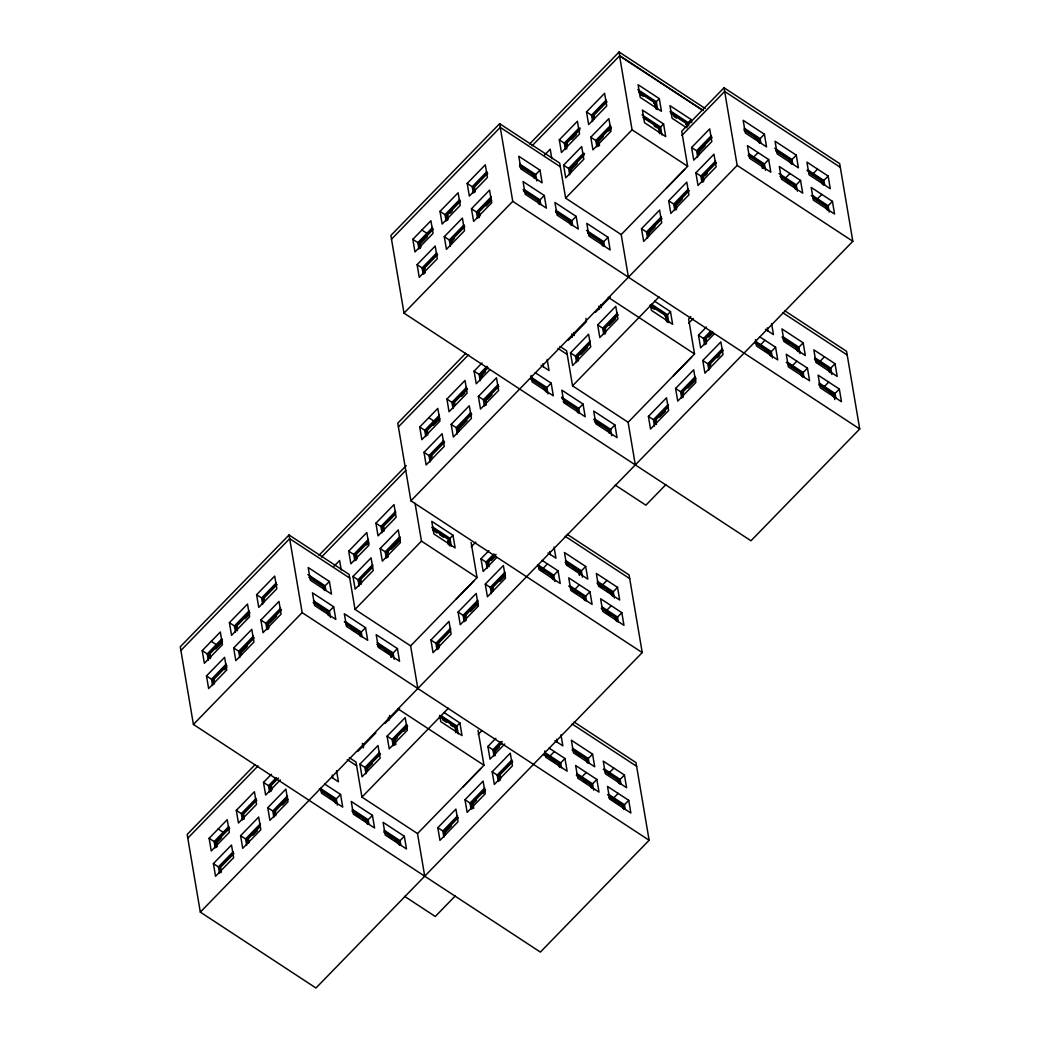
<?xml version="1.0" encoding="UTF-8"?>
<svg xmlns="http://www.w3.org/2000/svg" width="1040" height="1040" viewBox="0 0 1040 1040"><rect width="100%" height="100%" fill="white"/><g stroke="black" fill="none" stroke-linecap="round" stroke-linejoin="round"><path stroke-width="1.5" d="M628.42 277.225L621.205 234.585L565.63 198.133L559.702 163.098L499.629 123.682L390.871 235.482L404.014 313.144L750.971 540.787L859.729 428.987L846.586 351.325L784.732 310.739M391.495 239.187L500.253 127.374L560.326 166.79M412.815 239.33L430.911 220.727L433.056 233.376L414.96 251.979L412.815 239.33L419.081 243.438M440.011 211.38L458.107 192.777L460.239 205.426L442.143 224.029L440.011 211.38L445.016 214.669L446.095 221M467.194 183.43L485.29 164.814L487.435 177.476L469.339 196.079L467.194 183.43L472.212 186.719L473.278 193.037M432.536 227.5L417.833 242.619L418.899 248.95M445.016 214.669L459.719 199.55M472.212 186.719L486.915 171.6M420.316 248.365L419.302 242.411L432.614 228.722M447.499 220.415L446.498 214.461L459.81 200.772M486.993 172.822L473.681 186.511L474.695 192.465M433.368 229.216L420.056 242.905L420.81 247.377M460.551 201.266L447.239 214.955L448.006 219.427M487.747 173.316L474.435 187.005L475.189 191.477M427.466 236.548L420.81 243.399L419.302 242.411M450.216 213.161L452.439 210.886M529.594 144.001L619.099 52L705.159 108.472M532.09 145.782L619.723 55.692L619.099 52M417.105 264.641L435.201 246.038L437.333 258.687L419.237 277.29L417.105 264.641L423.371 268.749M444.288 236.691L462.384 218.088L464.529 230.737L446.433 249.34L444.288 236.691L449.306 239.98L450.372 246.311M471.471 208.741L489.567 190.125L491.712 202.787L473.616 221.39L471.471 208.741L477.75 212.849M436.813 252.811L422.11 267.93L423.189 274.261M449.306 239.98L464.009 224.861M491.192 196.911L476.489 212.03L477.555 218.348M424.593 273.676L423.579 267.722L436.891 254.033M451.529 244.244L450.775 239.772L464.087 226.083M478.972 217.776L477.958 211.822L491.27 198.133M437.645 254.527L424.333 268.216L425.1 272.688M464.841 226.577L451.529 240.266L452.036 243.243M490.919 199.771L478.712 212.316L479.466 216.788M454.493 238.472L452.283 240.76L450.775 239.772M486.122 205.959L491.673 200.265M544.57 155.025L550.225 149.201L551.824 158.691M559.312 139.854L577.408 121.251L579.553 133.913L561.457 152.516L559.312 139.854L565.578 143.975M586.508 111.904L604.604 93.301L606.736 105.963L588.64 124.566L586.508 111.904L592.774 116.025M579.033 128.037L564.33 143.143L565.396 149.474M606.216 100.087L591.513 115.193L592.592 121.524M533.117 175.994L534.404 174.681L520.091 165.295M566.813 148.902L565.799 142.935L580.216 128.115M593.749 119.457L592.995 114.985L606.307 101.309M534.651 175.656L539.994 170.157L518.778 156.247L520.923 168.896L542.139 182.819L539.994 170.157M579.865 129.753L566.553 143.429L567.06 146.419M607.048 101.803L593.736 115.479L594.243 118.469M571.74 139.36L576.186 134.797M404.014 313.144L512.759 201.344L499.629 123.682M563.602 165.165L581.698 146.562L583.83 159.224L565.734 177.827L563.602 165.165L569.868 169.286M590.785 137.215L608.881 118.612L611.026 131.274L592.93 149.877L590.785 137.215L597.051 141.336M583.31 153.348L568.607 168.454L569.686 174.785M610.506 125.398L595.803 140.504L596.869 146.835M537.394 201.305L538.681 199.992L523.068 189.748M570.843 172.718L570.076 168.246L584.506 153.426M598.273 146.263L597.272 140.296L610.584 126.62M538.928 200.967L544.271 195.468L523.055 181.558L525.2 194.207L546.416 208.13L544.271 195.468M584.142 155.064L570.83 168.74L571.337 171.73M611.338 127.114L598.026 140.79L598.78 145.262M577.135 163.54L571.584 169.234L570.076 168.246M603.213 136.721L598.78 141.284L597.272 140.296M608.764 131.027L610.974 128.739M653.705 103.168L654.992 101.842L639.379 91.611M656.097 101.946L659.308 98.644L638.092 84.721L640.224 97.383L661.44 111.293L659.308 98.644M565.63 198.133L632.073 129.818L619.567 55.861L702.936 110.565M657.982 128.479L659.269 127.153L643.669 116.922M660.374 127.257L663.585 123.955L642.369 110.032L644.514 122.694L665.717 136.604L663.585 123.955M569.27 222.222L570.557 220.909L556.244 211.523M572.676 225.524L571.87 220.779L576.147 216.385L554.931 202.462L557.076 215.124L578.292 229.034L576.147 216.385M685.581 124.072L686.868 122.759L669.955 111.67M687.96 122.85L691.171 119.548L669.955 105.638L672.1 118.287L685.36 126.984M417.82 688.506L410.605 645.879L355.03 609.414L349.102 574.392L289.029 534.976L180.271 646.776L193.414 724.438L540.371 952.081L649.129 840.268L635.986 762.606L574.132 722.02M465.751 353.288L397.774 423.163L410.917 500.825L642.226 652.587L315.965 988L200.317 912.119L187.174 834.457L255.151 764.582M200.317 912.119L852.826 241.293L839.683 163.631L724.035 87.75L681.72 131.248L687.648 166.283L621.205 234.585M180.895 650.468L289.653 538.668L349.726 578.084M398.398 426.868L468.637 354.653M681.863 135.447L724.659 91.455L840.32 167.336M202.215 650.624L220.311 632.008L222.456 644.67L204.36 663.273L202.215 650.624L208.741 654.901M229.411 622.661L247.507 604.058L249.639 616.72L231.543 635.323L229.411 622.661L235.924 626.951M256.594 594.711L274.69 576.108L276.835 588.77L258.739 607.373L256.594 594.711L262.86 598.832M419.718 427.011L437.814 408.408L439.959 421.057L421.863 439.66L419.718 427.011L426.244 431.288M446.914 399.061L465.01 380.458L467.142 393.107L449.046 411.71L446.914 399.061L453.18 403.169M489.814 369.811L476.242 383.76L474.097 371.111L482.014 362.973M691.6 147.498L709.696 128.895L711.841 141.557L693.745 160.16L691.6 147.498L697.866 151.619M601.146 243.139L602.42 241.813L588.12 232.427M604.539 246.441L603.746 241.696L608.023 237.289L586.807 223.379L588.939 236.028L610.155 249.951L608.023 237.289M221.936 638.794L207.233 653.913L208.299 660.231M249.119 610.844L234.416 625.963L235.495 632.281M276.315 582.894L261.612 598.013L262.678 604.331M439.439 415.181L424.736 430.3L425.802 436.631M466.622 387.231L451.919 402.35L452.998 408.681M487.032 366.262L479.115 374.4L480.181 380.731M711.321 135.681L696.618 150.787L697.684 157.118M209.456 658.177L208.702 653.705L222.014 640.016M236.652 630.227L235.885 625.742L249.197 612.066M263.835 602.264L263.081 597.792L276.393 584.116M426.959 434.564L426.205 430.092L439.517 416.403M454.155 406.614L453.401 402.142L466.713 388.453M481.338 378.664L480.584 374.192L487.24 367.341M698.841 155.051L698.087 150.579L711.399 136.903M221.663 641.654L209.456 654.199L210.21 658.671M249.951 612.56L236.639 626.236L237.406 630.708M277.147 584.61L263.835 598.286L264.342 601.276M439.166 418.041L426.959 430.586L427.713 435.058M467.454 388.947L454.142 402.636L454.649 405.613M487.994 367.835L481.338 374.686L481.845 377.663M712.153 137.397L698.841 151.073L699.348 154.063M215.748 648.986L222.404 642.148M245.167 618.748L249.6 614.185M433.264 425.373L439.92 418.535M461.552 396.279L464.88 392.86M485.42 371.761L482.092 375.18L480.584 374.192M705.133 145.873L699.595 151.567L698.087 150.579M666.549 188.11L684.645 169.507M318.994 555.295L406.224 465.621M321.49 557.076L405.743 470.457M206.492 675.935L224.601 657.319L226.733 669.981L208.637 688.584L206.492 675.935L213.018 680.212M233.688 647.972L251.784 629.369L253.929 642.031L235.82 660.634L233.688 647.972L239.954 652.093M260.871 620.022L278.967 601.419L281.112 614.081L263.016 632.684L260.871 620.022L267.137 624.143M424.008 452.322L442.104 433.719L444.236 446.368L426.14 464.971L424.008 452.322L430.274 456.43M451.191 424.372L469.287 405.769L471.432 418.418L453.336 437.021L451.191 424.372L457.457 428.48M478.374 396.422L496.47 377.819L498.615 390.468L480.519 409.071L478.374 396.422L484.653 400.53M641.511 228.709L659.607 210.106L661.739 222.768L643.643 241.371L641.511 228.709L647.777 232.83M668.694 200.759L686.79 182.156L688.935 194.818L670.839 213.421L668.694 200.759L674.96 204.88M695.877 172.809L713.973 154.206L716.118 166.868L698.022 185.471L695.877 172.809L700.895 176.098L701.974 182.429M226.213 664.105L211.51 679.224L212.589 685.542M253.409 636.155L238.706 651.274L239.772 657.592M280.592 608.205L265.889 623.324L266.955 629.642M443.716 440.492L429.013 455.611L430.092 461.942M470.912 412.542L456.209 427.661L457.275 433.992M498.095 384.592L483.392 399.711L484.458 406.042M661.219 216.892L646.516 232.011L647.595 238.329M688.415 188.942L673.712 204.048L674.778 210.379M700.895 176.098L715.598 160.992M213.746 683.488L212.979 679.016L226.291 665.327M240.929 655.538L240.175 651.053L253.487 637.377M268.372 629.07L267.358 623.103L280.67 609.427M431.249 459.875L430.495 455.403L443.794 441.714M458.432 431.925L457.678 427.453L470.99 413.764M485.875 405.47L484.861 399.503L498.173 385.814M648.752 236.262L647.998 231.79L661.31 218.114M676.195 209.807L675.181 203.84L688.493 190.164M703.378 181.857L702.364 175.89L715.676 162.214M227.045 665.821L213.733 679.51L214.487 683.982M254.241 637.871L240.929 651.547L241.423 654.537M281.424 609.921L268.112 623.597L268.866 628.069M444.548 442.208L431.236 455.897L431.743 458.874M471.744 414.258L458.432 427.947L458.939 430.924M498.927 386.308L485.615 399.997L486.369 404.469M662.051 218.608L648.739 232.284L649.246 235.274M689.247 190.658L675.935 204.334L676.689 208.806M716.43 162.708L703.118 176.384L703.872 180.856M224.471 669.734L226.694 667.459M247.221 646.347L241.683 652.041L240.175 651.053M269.971 622.96L276.627 616.109M466.947 420.459L459.186 428.441L457.678 427.453M487.474 399.347L491.92 394.784M655.044 227.084L649.493 232.778L647.998 231.79M682.227 199.134L676.689 204.828L675.181 203.84M704.977 175.734L707.2 173.459M333.97 566.306L339.625 560.495L341.224 569.985M348.712 551.148L366.808 532.545L368.953 545.207L350.857 563.81L348.712 551.148L353.73 554.437L354.796 560.768M375.908 523.198L394.004 504.595L396.136 517.244L378.04 535.86L375.908 523.198L380.913 526.487L381.992 532.818M353.73 554.437L368.433 539.331M380.913 526.487L395.616 511.368M322.517 587.288L323.791 585.975L309.491 576.589M744.497 129.376L758.81 138.762L757.523 140.075L754.923 138.372M368.511 540.54L355.199 554.229L356.213 560.196M383.149 530.751L382.382 526.279L395.694 512.59M325.91 590.59L325.117 585.845L329.394 581.451L308.178 567.528L310.323 580.19L331.526 594.113L329.394 581.451M760.929 143.377L760.123 138.632L764.4 134.238L743.184 120.315L745.329 132.977L766.545 146.887L764.4 134.238M368.16 542.178L355.953 554.723L356.707 559.195M395.343 514.228L383.136 526.773L383.903 531.245M366.691 544.96L368.901 542.672M193.414 724.438L302.159 612.625L289.029 534.976M410.917 500.825L737.165 165.412L724.035 87.75M568.36 340.197L586.456 321.594L585.923 318.435M595.543 312.247L610.246 297.128M752.726 158.08L758.069 152.594M352.989 576.459L371.098 557.856L373.23 570.518L355.134 589.121L352.989 576.459L358.007 579.748L359.086 586.079M380.185 548.509L398.281 529.906L400.426 542.555L382.317 561.171L380.185 548.509L386.698 552.786M570.505 352.859L588.601 334.243L590.733 346.905L572.637 365.508L570.505 352.859L577.018 357.136M597.688 324.909L615.784 306.293L617.929 318.955L599.833 337.558L597.688 324.909L603.954 329.017M358.007 579.748L372.71 564.642M399.906 536.679L385.203 551.798L386.269 558.129M590.213 341.029L575.51 356.148L576.589 362.466M617.409 313.079L602.706 328.198L603.772 334.516M326.794 612.599L328.081 611.286L313.768 601.9M544.297 388.999L545.584 387.673L531.271 378.287M748.787 154.687L763.087 164.073L761.8 165.386L762.307 168.363M360.243 584.012L359.476 579.54L372.788 565.851M387.673 557.557L386.672 551.59L399.984 537.901M577.746 360.412L576.992 355.94L590.291 342.251M605.176 333.944L604.175 327.977L617.487 314.301M328.328 612.261L333.671 606.762L312.455 592.839L314.6 605.501L335.816 619.424L333.671 606.762M547.963 393.887L546.897 387.556L551.174 383.149L535.262 372.71M765.479 170.274L764.4 163.943L768.677 159.549L747.461 145.626L749.606 158.288L770.822 172.198L768.677 159.549M372.437 567.489L360.23 580.034L360.984 584.506M399.62 539.539L387.426 552.084L388.18 556.556M589.94 343.889L577.733 356.434L578.5 360.906M618.241 314.795L604.929 328.471L605.683 332.956M391.508 549.159L400.374 540.033M580.71 354.64L587.366 347.802M609.011 325.546L615.667 318.708M789.399 160.992L790.673 159.666L776.373 150.28M792.792 164.294L791.999 159.549L796.276 155.142L775.06 141.232L777.192 153.881L798.408 167.804L796.276 155.142M355.03 609.414L421.473 541.112L415.077 503.347M635.323 464.906L628.108 422.279L572.533 385.814L659.022 296.907M784.602 178.997L789.945 173.498M664.885 316.16L666.172 314.834L650.572 304.603M448.708 539.643L452.985 535.249L431.769 521.326L433.901 533.988L455.117 547.898L452.985 535.249M667.277 314.938L670.488 311.636L654.576 301.197M358.67 633.516L359.944 632.19L344.344 621.959M360.204 633.178L365.547 627.679L344.331 613.756L346.476 626.405L367.692 640.328L365.547 627.679M577.707 409.565L583.05 404.066L561.834 390.143L563.979 402.805L585.195 416.728L583.05 404.066M795.21 185.952L800.553 180.453L779.337 166.543L781.482 179.192L802.698 193.115L800.553 180.453M812.188 174.603L817.544 169.104M821.262 181.896L822.549 180.583L806.949 170.339M690.846 316.654L688.623 318.942L694.551 353.964L628.108 422.279M822.796 181.558L828.152 176.059L806.936 162.136L809.068 174.798L830.284 188.721L828.152 176.059M187.798 838.162L258.037 765.947M471.263 546.741L475.774 542.113M688.766 323.128L693.277 318.5M817.544 198.809L821.821 194.415M209.118 838.305L227.214 819.702L229.359 832.351L211.263 850.954L209.118 838.305L214.136 841.594L215.202 847.925M236.314 810.355L254.41 791.752L256.542 804.401L238.446 823.004L236.314 810.355L241.319 813.644L242.398 819.975M280.345 779.935L265.642 795.054L263.497 782.405L271.414 774.267M496.717 557.492L483.145 571.454L481 558.792L488.917 550.654M714.22 333.892L700.648 347.841L698.503 335.192L706.42 327.041M377.52 643.721L391.82 653.107L390.546 654.42L391.04 657.41M608.049 430.82L609.323 429.494L593.723 419.263M825.552 207.207L826.826 205.894L811.226 195.65M392.067 654.082L397.423 648.583L376.207 634.673L378.339 647.322L399.555 661.245L397.423 648.583M609.57 430.482L614.926 424.983L593.71 411.06L595.842 423.709L617.058 437.632L614.926 424.983M827.073 206.869L832.429 201.37L811.213 187.447L813.358 200.109L834.574 214.032L832.429 201.37M214.136 841.594L228.839 826.475M241.319 813.644L256.022 798.525M269.581 792.025L268.515 785.694L276.432 777.556M487.084 568.412L486.018 562.081L493.935 553.943M710.307 331.5L703.521 338.481L704.587 344.799M216.619 847.353L215.605 841.386L228.917 827.697M256.1 799.747L242.788 813.436L243.802 819.39M270.985 791.44L269.984 785.486L276.64 778.635M488.241 566.345L487.487 561.873L494.143 555.035M706.004 344.227L704.99 338.26L711.646 331.422M229.671 828.191L216.359 841.88L217.113 846.352M256.854 800.241L243.542 813.93L244.309 818.402M278.499 777.998L270.738 785.98L271.492 790.452M496.002 554.385L488.241 562.367L488.995 566.839M712.4 331.916L705.744 338.754L706.498 343.239M221.546 837.811L217.113 842.374L215.605 841.386M491.205 560.586L495.651 556.023M708.708 336.973L713.154 332.41M410.605 645.879L477.048 577.577L471.12 542.542M455.949 599.404L474.045 580.801M673.452 375.791L691.548 357.188M213.395 863.616L231.504 845.013L233.636 857.662L215.54 876.265L213.395 863.616L218.413 866.905L219.492 873.236M240.591 835.666L258.687 817.063L260.832 829.712L242.723 848.315L240.591 835.666L245.609 838.955L246.675 845.286M267.774 807.716L285.87 789.113L288.015 801.762L269.919 820.365L267.774 807.716L274.3 811.993M430.911 640.003L449.007 621.4L451.139 634.062L433.043 652.665L430.911 640.003L435.916 643.292L436.995 649.623M458.094 612.053L476.19 593.45L478.335 606.112L460.239 624.715L458.094 612.053L463.112 615.342L464.178 621.673M485.277 584.103L503.373 565.5L505.518 578.149L487.422 596.765L485.277 584.103L491.556 588.224M648.414 416.403L666.51 397.8L668.642 410.449L650.546 429.052L648.414 416.403L653.419 419.692L654.498 426.023M675.597 388.453L693.693 369.837L695.838 382.499L677.742 401.102L675.597 388.453L681.863 392.561M702.78 360.503L720.876 341.887L723.021 354.549L704.925 373.152L702.78 360.503L709.059 364.611M218.413 866.905L233.116 851.786M245.609 838.955L260.312 823.836M287.495 795.886L272.792 811.005L273.858 817.336M435.916 643.292L450.619 628.186M463.112 615.342L477.815 600.236M504.998 572.273L490.295 587.392L491.361 593.723M653.419 419.692L668.135 404.573M695.318 376.623L680.615 391.742L681.681 398.06M722.501 348.673L707.798 363.792L708.877 370.11M233.194 853.008L219.882 866.697L220.896 872.664M247.832 843.219L247.078 838.747L260.39 825.058M275.015 815.269L274.261 810.797L287.573 797.108M438.399 649.051L437.398 643.084L450.697 629.408M465.582 621.101L464.581 615.134L477.893 601.445M492.518 591.656L491.764 587.184L505.076 573.495M655.655 423.956L654.901 419.484L668.213 405.795M683.098 397.488L682.084 391.534L695.396 377.845M710.034 368.056L709.267 363.571L722.579 349.895M233.948 853.502L220.636 867.191L221.39 871.663M260.026 826.696L247.832 839.241L248.326 842.218M287.222 798.746L275.015 811.291L275.769 815.763M450.346 631.033L438.139 643.578L438.906 648.05M477.529 603.083L465.335 615.628L466.089 620.1M504.725 575.133L492.518 587.678L493.025 590.655M667.849 407.433L655.642 419.978L656.409 424.45M696.15 378.339L682.838 392.028L683.345 395.005M723.333 350.389L710.021 364.065L710.528 367.055M253.019 835.172L257.452 830.609M282.425 804.934L287.976 799.24M470.522 611.559L478.283 603.577M499.928 581.334L505.479 575.627M659.724 417.04L665.275 411.346M688.025 387.959L695.786 379.977M717.431 357.721L719.654 355.446M357.76 751.491L375.856 732.888M384.943 723.541L399.646 708.422M542.126 569.374L547.469 563.875M760.695 344.669L764.972 340.275M359.892 764.14L378.001 745.537L380.133 758.199L362.037 776.802L359.892 764.14L366.171 768.261M387.088 736.19L405.184 717.587L407.329 730.249L389.22 748.852L387.088 736.19L393.354 740.311M379.613 752.323L364.91 767.442L365.989 773.76M406.809 724.373L392.106 739.479L393.172 745.81M333.697 800.293L334.984 798.967L319.371 788.723M551.2 576.68L552.487 575.354L538.174 565.981M755.69 342.368L769.99 351.754L768.703 353.067L764.803 350.506M367.146 771.693L366.379 767.221L379.691 753.545M406.887 725.595L393.575 739.271L394.576 745.238M335.231 799.942L340.574 794.443L324.662 784.004M554.866 581.568L553.8 575.237L558.077 570.843L542.165 560.404M772.382 357.955L771.303 351.624L775.58 347.23L759.668 336.791M380.445 754.039L367.133 767.715L367.64 770.705M407.641 726.089L394.329 739.765L395.083 744.237M372.32 763.646L367.887 768.209L366.379 767.221M397.293 737.984L395.083 740.259L395.837 744.731M403.949 731.133L407.277 727.714M565.773 561.574L580.073 570.96L578.799 572.286L579.293 575.263M796.302 348.673L797.576 347.347L781.976 337.116M580.32 571.935L585.676 566.436L564.46 552.526L566.592 565.175L587.808 579.098L585.676 566.436M797.823 348.335L803.179 342.836L781.963 328.913L784.108 341.575L805.311 355.485L803.179 342.836M424.723 876.2L417.508 833.573L361.933 797.108L448.409 708.188M665.925 484.588L645.879 505.193L615.173 485.043M575.068 589.186L579.345 584.792M791.505 366.678L796.848 361.179M454.285 727.454L455.572 726.128L439.972 715.897M455.611 727.324L459.888 722.93L443.976 712.491M352.547 810.498L366.847 819.884L365.573 821.197L362.973 819.494M583.076 597.597L584.363 596.271L568.75 586.027M800.579 373.984L801.866 372.658L786.253 362.427M368.979 824.499L368.173 819.754L372.45 815.36L351.234 801.437L353.379 814.099L374.595 828.009L372.45 815.36M584.61 597.246L589.953 591.747L568.737 577.837L570.882 590.486L592.098 604.409L589.953 591.747M802.113 373.646L807.456 368.147L786.24 354.224L788.385 366.886L809.601 380.796L807.456 368.147M602.654 584.792L606.931 580.398M820.157 361.179L824.447 356.785M597.649 582.491L611.949 591.877L610.662 593.19L606.762 590.629M828.165 369.59L829.452 368.264L815.152 358.878M614.341 598.078L613.262 591.747L617.539 587.353L596.336 573.43L598.468 586.092L619.684 600.002L617.539 587.353M831.844 374.465L830.765 368.147L835.055 363.74L813.839 349.83L815.971 362.479L837.187 376.402L835.055 363.74M478.166 734.422L481.988 730.496M605.865 611.195L611.221 605.709M824.447 386.49L828.724 382.096M504.751 744.016L490.048 759.135L487.903 746.473L495.82 738.335M384.423 831.402L398.723 840.788L397.449 842.114L394.836 840.398M614.952 618.501L616.226 617.188L601.926 607.802M819.429 384.189L833.729 393.575L832.455 394.901L829.855 393.185M400.842 845.416L400.049 840.671L404.326 836.264L383.11 822.354L385.242 835.003L406.458 848.926L404.326 836.264M618.345 621.803L617.552 617.058L621.829 612.664L600.613 598.741L602.745 611.403L623.961 625.313L621.829 612.664M835.861 398.203L835.055 393.458L839.332 389.051L818.116 375.141L820.261 387.79L841.477 401.713L839.332 389.051M493.987 756.093L492.921 749.762L500.838 741.624M495.404 755.521L494.39 749.554L502.151 741.572M501.8 743.21L495.144 750.048L495.651 753.038M499.226 747.123L495.898 750.542L494.39 749.554M417.508 833.573L483.951 765.258L478.023 730.236M462.852 787.085L480.948 768.482M437.814 827.697L455.91 809.081L458.042 821.743L439.946 840.346L437.814 827.697L444.08 831.805M464.997 799.734L483.093 781.131L485.238 793.793L467.142 812.396L464.997 799.734L470.015 803.036L471.081 809.354M492.18 771.784L510.276 753.181L512.421 765.843L494.325 784.446L492.18 771.784L497.198 775.073L498.264 781.404M457.522 815.867L442.819 830.986L443.898 837.304M470.015 803.036L484.718 787.917M497.198 775.073L511.901 759.967M445.055 835.25L444.301 830.765L457.6 817.089M472.498 808.782L471.484 802.815L484.796 789.139M511.979 761.189L498.667 774.865L499.681 780.832M458.354 817.583L445.042 831.259L445.549 834.249M485.55 789.633L472.238 803.309L472.992 807.781M512.733 761.683L499.421 775.359L500.175 779.831M451.347 826.059L445.796 831.753L444.301 830.765M476.32 800.384L472.992 803.803L471.484 802.815M482.976 793.546L485.186 791.258M549.029 757.068L554.372 751.569M558.103 764.361L559.39 763.048L545.077 753.662M559.637 764.023L564.98 758.524L549.068 748.085M585.702 759.967L586.976 758.641L572.676 749.255M589.095 763.269L588.302 758.524L592.579 754.13L571.363 740.207L573.495 752.856L594.711 766.779L592.579 754.13M455.312 895.882L435.279 916.487L404.573 896.337M580.905 777.972L586.248 772.473M589.979 785.278L591.266 783.952L576.953 774.566M593.645 790.166L592.579 783.835L596.856 779.441L575.64 765.518L577.785 778.167L599.001 792.09L596.856 779.441M608.491 773.578L613.834 768.079M617.565 780.871L618.852 779.558L603.252 769.314M619.099 780.533L624.442 775.034L603.239 761.111L605.371 773.773L626.587 787.696L624.442 775.034M613.847 797.784L618.124 793.39M621.855 806.182L623.129 804.869L607.529 794.625M623.376 805.844L628.732 800.345L607.516 786.422L609.648 799.084L630.864 813.007L628.732 800.345M744.211 128.193L760.123 138.632M774.761 148.239L791.999 159.549M807.95 170.014L823.862 180.453L824.668 185.198M743.86 130.026L758.16 139.412L758.667 142.402M775.736 150.943L790.036 160.329L790.543 163.306M808.899 172.705L821.912 181.246L822.419 184.223M619.723 55.692L702.988 110.331M748.488 153.504L764.4 163.943M779.038 173.55L796.276 184.86L797.342 191.191M812.24 195.325L828.152 205.764L829.218 212.095M780.65 175.591L794.963 184.977L795.717 189.449M748.137 155.337L762.45 164.723L762.944 167.713M780.013 176.254L794.313 185.64L794.82 188.617M813.189 198.016L826.189 206.557L826.696 209.534M787.176 182.039L789.776 183.742M637.741 89.544L656.305 101.725L657.644 109.629M670.943 111.319L688.181 122.629L688.714 125.801M638.742 92.261L654.342 102.505L655.109 106.977M670.618 113.178L686.218 123.409L686.972 127.894M640.705 94.627L643.305 96.343M673.881 116.402L676.481 118.105M737.165 165.412L852.826 241.293M642.031 114.855L660.582 127.036L661.921 134.94M643.019 117.572L658.632 127.816L659.633 133.783M654.082 125.918L656.682 127.621M632.073 129.818L687.648 166.283M702.364 175.89L703.872 176.878M592.995 114.985L594.49 115.973M565.799 142.935L567.307 143.923M782.665 312.663L847.223 355.017M519.805 164.125L535.717 174.564L536.783 180.882M782.99 336.791L798.902 347.23L799.968 353.561M814.866 357.708L830.765 368.147M519.454 165.958L533.754 175.344L534.261 178.321M782.639 338.624L796.939 348.01L797.446 351M814.502 359.541L828.815 368.927L829.322 371.904M520.104 167.466L522.717 169.169M783.289 340.145L788.489 343.551M816.465 361.907L819.065 363.61M765.492 329.355L773.448 334.581L771.576 323.505M524.082 189.436L539.994 199.875L540.8 204.62M555.958 210.34L571.87 220.779M586.508 230.386L603.746 241.696M755.391 341.185L771.303 351.624M787.267 362.102L803.179 372.541L803.985 377.286M819.143 383.019L835.055 393.458M523.731 191.269L538.031 200.655L538.538 203.632M555.607 212.173L569.907 221.559L570.414 224.549M587.483 233.09L601.783 242.476L602.29 245.453M755.04 343.031L769.353 352.417L769.847 355.394M788.216 364.793L801.216 373.321L801.723 376.311M818.792 384.852L833.092 394.238L833.599 397.215M512.759 201.344L859.729 428.987M704.99 338.26L706.498 339.248M651.586 304.278L667.485 314.717L668.824 322.621M698.503 335.192L704.769 339.3M649.922 305.266L665.535 315.497L666.536 321.464M650.585 306.774L654.485 309.335M477.958 211.822L479.466 212.797L479.973 215.787M709.267 363.571L710.775 364.559M608.27 297.362L694.551 353.964M446.498 214.461L447.993 215.449M604.175 327.977L605.683 328.965M682.084 391.534L683.592 392.509M421.863 230.022L426.881 233.311M576.992 355.94L578.487 356.928M559.936 346.398L566.605 350.779L572.533 385.814M557.882 348.348L567.229 354.484M423.579 267.722L425.087 268.71M654.901 419.484L656.396 420.472M541.086 365.274L549.042 370.5L547.157 359.424M530.985 377.117L546.897 387.556M561.535 397.15L578.773 408.46L579.579 413.205M594.737 418.938L610.649 429.377L611.715 435.708M561.847 398.346L577.46 408.59L578.214 413.062M530.634 378.95L544.934 388.336L545.441 391.313M563.81 400.712L576.81 409.253L577.317 412.23M594.386 420.771L608.686 430.157L609.193 433.134M563.173 401.375L567.073 403.936M595.036 422.292L600.236 425.698M474.097 371.111L480.363 375.219M484.861 399.503L486.369 400.491M453.401 402.142L454.896 403.13M428.766 417.703L433.784 421.005M426.205 430.092L427.713 431.08M567.229 534.339L629.083 574.925L642.226 652.587M565.162 536.276L629.707 578.63M430.495 455.403L431.99 456.391M565.487 560.404L581.399 570.843L582.465 577.161M597.35 581.308L613.262 591.747M565.136 562.237L579.436 571.623L579.943 574.6M596.999 583.141L611.312 592.527L611.806 595.517M565.786 563.745L568.386 565.448M573.586 568.867L577.499 571.428M598.962 585.507L601.562 587.223M547.989 552.968L555.945 558.181L554.073 547.105M537.888 564.798L553.8 575.237M569.764 585.715L585.676 596.154L586.482 600.899M601.64 606.619L617.552 617.058M538.837 567.489L551.837 576.017L552.344 579.007M570.713 588.393L583.713 596.934L584.22 599.911M601.289 608.452L615.589 617.838L616.096 620.828M540.8 569.855L543.4 571.558M572.676 590.759L576.576 593.32M605.839 612.534L609.752 615.095M487.487 561.873L488.995 562.861M432.744 527.02L449.982 538.33L451.321 546.234M481 558.792L486.018 562.081M431.769 527.358L448.669 538.447L449.93 545.896M432.419 528.866L448.032 539.11L449.033 545.064M433.082 530.387L436.982 532.935M439.582 534.651L443.482 537.212M421.473 541.112L477.048 577.577M491.764 587.184L493.272 588.172M382.382 526.279L383.89 527.267L384.397 530.244M386.672 551.59L388.18 552.578M464.581 615.134L466.089 616.122M359.476 579.54L360.984 580.528L361.491 583.505M572.065 723.957L636.61 766.311M437.398 643.084L438.893 644.072L439.4 647.062M307.879 574.535L325.117 585.845M572.39 748.085L588.302 758.524M604.253 768.989L620.165 779.428L620.971 784.186M308.854 577.252L323.154 586.638L323.661 589.615M572.039 749.918L586.339 759.304L586.846 762.281M605.202 771.68L618.215 780.221L618.709 783.198M576.589 753.987L580.489 756.548M554.892 740.649L562.848 745.862L560.976 734.799M313.482 600.717L329.394 611.156L330.46 617.487M345.358 621.634L361.27 632.073L362.076 636.818M377.234 642.551L393.146 652.99L394.212 659.308M544.791 752.479L560.703 762.918L561.509 767.663M576.667 773.396L592.579 783.835M608.543 794.3L624.455 804.739L625.248 809.497M313.131 602.563L327.431 611.949L327.938 614.926M346.307 624.325L359.307 632.853L359.814 635.83M376.883 644.384L391.183 653.77L391.69 656.747M544.44 754.325L558.74 763.698L559.247 766.688M576.316 775.229L590.616 784.615L591.123 787.592M609.492 796.991L622.492 805.532L622.999 808.509M320.294 608.335L322.894 610.038M352.17 629.252L356.07 631.813M377.533 645.892L380.133 647.595M385.333 651.014L389.233 653.575M543.803 754.975L546.403 756.691M550.303 759.239L555.503 762.658M583.479 781.014L586.079 782.717M608.842 797.654L612.742 800.215M615.342 801.918L619.255 804.479M302.159 612.625L649.129 840.268M263.081 597.792L264.589 598.78M440.973 715.572L456.885 726.011L458.224 733.915M487.903 746.473L492.921 749.762M439.322 716.547L454.935 726.791L455.936 732.758M442.585 719.771L446.485 722.332M450.385 724.893L452.985 726.596M267.358 623.103L268.866 624.091M397.67 708.656L483.951 765.258M235.885 625.742L237.393 626.73M211.263 641.316L216.281 644.605M208.702 653.705L210.21 654.68L210.717 657.67M349.336 757.692L356.005 762.073L361.933 797.108M347.282 759.642L356.629 765.765M212.979 679.016L214.487 679.991M331.799 777.439L338.429 781.794L336.557 770.718M320.385 788.411L336.297 798.85L337.363 805.168M352.261 809.315L368.173 819.754M384.137 830.232L400.049 840.671M321.334 791.089L334.334 799.63L334.841 802.607M351.91 811.148L366.21 820.534L366.717 823.524M383.786 832.065L398.086 841.451L398.593 844.428M329.797 797.732L332.397 799.435M355.173 814.372L359.073 816.933M388.336 836.134L392.236 838.695M269.984 785.486L271.492 786.474L271.986 789.451M263.497 782.405L268.515 785.694M274.261 810.797L275.769 811.785M247.078 838.747L248.586 839.735L249.08 842.712M218.166 828.997L223.184 832.286M822.549 180.583L823.303 185.055M826.826 205.894L827.593 210.366M829.452 368.264L830.206 372.736M833.729 393.575L834.743 399.542M790.673 159.666L791.44 164.138M797.576 347.347L798.343 351.832M801.866 372.658L802.62 377.143M758.81 138.762L759.564 143.234M763.087 164.073L763.841 168.545M775.58 347.23L777.725 359.892L756.509 345.969L755.443 339.638M767.299 327.899L767.832 331.071M769.99 351.754L770.744 356.226M691.171 119.548L691.704 122.72M686.868 122.759L687.362 125.736M654.992 101.842L656.253 109.304M659.269 127.153L660.283 133.12M670.488 311.636L672.62 324.298L651.417 310.375L650.611 305.63M666.172 314.834L667.433 322.296M599.027 142.779L599.534 145.756M602.42 241.813L603.187 246.285M600.899 304.655L601.406 307.645M598.962 306.046L599.495 309.205M609.323 429.494L609.83 432.484M570.557 220.909L571.311 225.381M573.703 332.605L574.21 335.595M571.766 333.996L572.299 337.155M611.949 591.877L612.703 596.349M616.226 617.188L616.993 621.66M534.404 174.681L534.898 177.658M538.681 199.992L539.435 204.464M618.852 779.558L619.606 784.03M623.129 804.869L623.896 809.341M551.174 383.149L553.319 395.811L532.103 381.888L531.037 375.57M580.073 570.96L580.58 573.937M584.363 596.271L585.117 600.743M542.88 363.818L543.426 366.99M545.584 387.673L546.338 392.145M558.077 570.843L560.222 583.492L539.006 569.582L538.2 564.824M586.976 758.641L587.73 763.113M591.266 783.952L592.02 788.424M549.783 551.512L550.329 554.671M552.487 575.354L553.241 579.839M564.98 758.524L567.125 771.173L545.909 757.263L544.843 750.932M556.686 739.193L557.232 742.352M559.39 763.048L560.144 767.52M500.175 775.853L500.682 778.843M447.642 541.255L448.149 544.245M459.888 722.93L462.02 735.579L440.804 721.669L439.738 715.338M473.239 805.298L473.746 808.275M455.572 726.128L456.586 732.095M391.82 653.107L392.327 656.084M389.545 715.455L390.052 718.432M388.349 717.34L388.895 720.499M356.707 555.217L357.214 558.194M398.723 840.788L399.477 845.26M359.944 632.19L360.711 636.662M363.103 743.899L363.61 746.876M362.362 743.405L363.116 747.877M366.847 819.884L367.614 824.356M323.791 585.975L324.558 590.447M328.081 611.286L328.835 615.758M340.574 794.443L342.719 807.105L321.503 793.182L320.697 788.437M332.28 775.112L332.813 778.284M334.984 798.967L335.738 803.439"/></g></svg>
